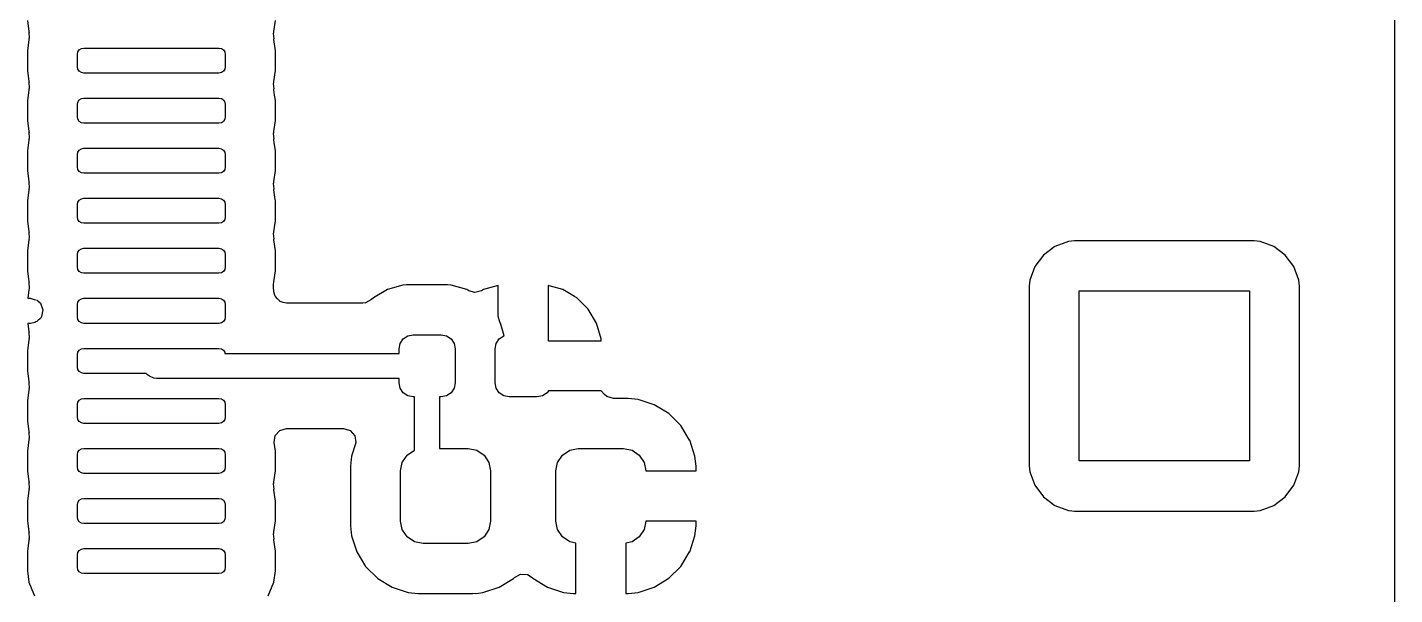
# Model space of a CAD drawing. Extents: x 3.62 to 8.08, y -6.04 to -1.71.
# Drawn here: x 6.976 to 7.514, y -2.684 to -2.461 of the extents above; entities that cross this region are included whole.
import ezdxf

# ---------------------------------------------------------------- set-up
doc = ezdxf.new("R2010")
doc.units = 0
doc.header["$MEASUREMENT"] = 0
doc.layers.add('BLACK', color=7, linetype='CONTINUOUS')

msp = doc.modelspace()

# ---------------------------------------------------------------- linework, layer by layer
at = {"layer": 'BLACK', "linetype": 'CONTINUOUS'}
for p, q in [((7.51376, -2.31507), (7.51376, -2.94986)), ((6.97636, -2.45864), (6.97693, -2.46297)), ((7.07327, -2.46297), (7.07384, -2.45864)), ((6.97693, -2.46616), (6.97636, -2.4705)), ((6.97701, -2.46328), (6.97688, -2.46331)), ((6.97688, -2.46331), (6.97711, -2.46544)), ((6.97693, -2.46297), (6.97701, -2.46328)), ((6.97701, -2.46585), (6.97693, -2.46616)), ((6.97711, -2.46544), (6.97699, -2.46585)), ((6.97699, -2.46585), (6.97701, -2.46585)), ((7.07309, -2.4637), (7.07321, -2.46329)), ((7.07332, -2.46582), (7.07309, -2.4637)), ((7.07319, -2.46328), (7.07327, -2.46297)), ((7.07321, -2.46329), (7.07319, -2.46328)), ((7.07319, -2.46585), (7.07332, -2.46582)), ((7.07327, -2.46616), (7.07319, -2.46585)), ((7.07327, -2.46297), (7.07327, -2.46297)), ((7.07327, -2.46297), (7.07327, -2.46297)), ((7.07384, -2.4705), (7.07327, -2.46616)), ((7.07327, -2.46616), (7.07327, -2.46616)), ((6.97636, -2.4705), (6.97636, -2.47832)), ((6.99606, -2.47195), (6.99625, -2.47101)), ((6.99606, -2.47687), (6.99606, -2.47195)), ((6.99625, -2.47101), (6.99678, -2.47021)), ((6.99678, -2.47021), (6.99758, -2.46968)), ((6.99758, -2.46968), (6.99852, -2.46949)), ((6.99852, -2.46949), (7.05167, -2.46949)), ((7.05167, -2.46949), (7.05261, -2.46968)), ((7.05261, -2.46968), (7.05341, -2.47021)), ((7.05341, -2.47021), (7.05395, -2.47101)), ((7.05395, -2.47101), (7.05413, -2.47195)), ((7.05413, -2.47195), (7.05413, -2.47687)), ((7.07384, -2.47832), (7.07384, -2.4705)), ((6.99625, -2.47781), (6.99606, -2.47687)), ((7.05413, -2.47687), (7.05395, -2.47781)), ((6.97636, -2.47832), (6.97693, -2.48266)), ((6.97693, -2.48266), (6.97701, -2.48297)), ((6.99678, -2.47861), (6.99625, -2.47781)), ((6.99758, -2.47914), (6.99678, -2.47861)), ((6.99852, -2.47933), (6.99758, -2.47914)), ((7.05167, -2.47933), (6.99852, -2.47933)), ((7.05261, -2.47914), (7.05167, -2.47933)), ((7.05341, -2.47861), (7.05261, -2.47914)), ((7.05395, -2.47781), (7.05341, -2.47861)), ((7.07319, -2.48297), (7.07327, -2.48266)), ((7.07327, -2.48266), (7.07384, -2.47832)), ((7.07327, -2.48266), (7.07327, -2.48266)), ((7.07327, -2.48266), (7.07327, -2.48266)), ((6.97693, -2.48585), (6.97636, -2.49018)), ((6.97701, -2.48297), (6.97688, -2.483)), ((6.97688, -2.483), (6.97711, -2.48512)), ((6.97701, -2.48554), (6.97693, -2.48585)), ((6.97711, -2.48512), (6.97699, -2.48553)), ((6.97699, -2.48553), (6.97701, -2.48554)), ((7.07309, -2.48339), (7.07321, -2.48297)), ((7.07332, -2.4855), (7.07309, -2.48339)), ((7.07321, -2.48297), (7.07319, -2.48297)), ((7.07319, -2.48554), (7.07332, -2.4855)), ((7.07327, -2.48585), (7.07319, -2.48554)), ((7.07355, -2.48796), (7.07327, -2.48585)), ((7.07327, -2.48585), (7.07327, -2.48585)), ((7.07383, -2.49008), (7.07355, -2.48796)), ((6.97636, -2.49018), (6.97636, -2.49801)), ((6.99606, -2.49163), (6.99625, -2.49069)), ((6.99606, -2.49656), (6.99606, -2.49163)), ((6.99625, -2.49069), (6.99678, -2.48989)), ((6.99678, -2.48989), (6.99758, -2.48936)), ((6.99758, -2.48936), (6.99852, -2.48917)), ((6.99852, -2.48917), (7.05167, -2.48917)), ((7.05167, -2.48917), (7.05261, -2.48936)), ((7.05261, -2.48936), (7.05341, -2.48989)), ((7.05341, -2.48989), (7.05395, -2.49069)), ((7.05395, -2.49069), (7.05413, -2.49163)), ((7.05413, -2.49163), (7.05413, -2.49656)), ((7.07384, -2.49018), (7.07383, -2.49008)), ((7.07384, -2.49801), (7.07384, -2.49018)), ((6.97636, -2.49801), (6.97693, -2.50234)), ((6.99625, -2.4975), (6.99606, -2.49656)), ((6.99678, -2.4983), (6.99625, -2.4975)), ((6.99758, -2.49883), (6.99678, -2.4983)), ((6.99852, -2.49902), (6.99758, -2.49883)), ((7.05261, -2.49883), (7.05167, -2.49902)), ((7.05341, -2.4983), (7.05261, -2.49883)), ((7.05395, -2.4975), (7.05341, -2.4983)), ((7.05413, -2.49656), (7.05395, -2.4975)), ((7.07327, -2.50234), (7.07384, -2.49801)), ((6.97701, -2.50265), (6.97688, -2.50269)), ((6.97688, -2.50269), (6.97711, -2.50481)), ((6.97693, -2.50234), (6.97701, -2.50265)), ((7.05167, -2.49902), (6.99852, -2.49902)), ((7.07309, -2.50307), (7.07321, -2.50266)), ((7.07332, -2.50519), (7.07309, -2.50307)), ((7.07319, -2.50265), (7.07327, -2.50234)), ((7.07321, -2.50266), (7.07319, -2.50265)), ((7.07327, -2.50234), (7.07327, -2.50234)), ((7.07327, -2.50234), (7.07327, -2.50234)), ((6.97693, -2.50553), (6.97636, -2.50987)), ((6.97701, -2.50522), (6.97693, -2.50553)), ((6.97711, -2.50481), (6.97699, -2.50522)), ((6.97699, -2.50522), (6.97701, -2.50522)), ((6.99625, -2.51038), (6.99678, -2.50958)), ((6.99678, -2.50958), (6.99758, -2.50905)), ((6.99758, -2.50905), (6.99852, -2.50886)), ((6.99852, -2.50886), (7.05167, -2.50886)), ((7.05167, -2.50886), (7.05261, -2.50905)), ((7.05261, -2.50905), (7.05341, -2.50958)), ((7.05341, -2.50958), (7.05395, -2.51038)), ((7.07319, -2.50522), (7.07332, -2.50519)), ((7.07327, -2.50553), (7.07319, -2.50522)), ((7.07341, -2.50663), (7.07327, -2.50553)), ((7.07327, -2.50553), (7.07327, -2.50553)), ((7.07384, -2.50987), (7.07341, -2.50663)), ((6.97636, -2.50987), (6.97636, -2.51769)), ((6.99606, -2.51132), (6.99625, -2.51038)), ((6.99606, -2.51624), (6.99606, -2.51132)), ((7.05395, -2.51038), (7.05413, -2.51132)), ((7.05413, -2.51132), (7.05413, -2.51624)), ((7.07384, -2.51769), (7.07384, -2.50987)), ((7.07384, -2.50987), (7.07384, -2.50987)), ((6.97636, -2.51769), (6.97693, -2.52203)), ((6.99625, -2.51718), (6.99606, -2.51624)), ((6.99678, -2.51798), (6.99625, -2.51718)), ((6.99758, -2.51851), (6.99678, -2.51798)), ((6.99852, -2.5187), (6.99758, -2.51851)), ((7.05167, -2.5187), (6.99852, -2.5187)), ((7.05261, -2.51851), (7.05167, -2.5187)), ((7.05341, -2.51798), (7.05261, -2.51851)), ((7.05395, -2.51718), (7.05341, -2.51798)), ((7.05413, -2.51624), (7.05395, -2.51718)), ((7.07327, -2.52203), (7.07384, -2.51769)), ((6.97693, -2.52522), (6.97636, -2.52955)), ((6.97701, -2.52234), (6.97688, -2.52237)), ((6.97688, -2.52237), (6.97711, -2.52449)), ((6.97693, -2.52203), (6.97701, -2.52234)), ((6.97701, -2.52491), (6.97693, -2.52522)), ((6.97711, -2.52449), (6.97699, -2.5249)), ((6.97699, -2.5249), (6.97701, -2.52491)), ((7.07309, -2.52276), (7.07321, -2.52234)), ((7.07332, -2.52487), (7.07309, -2.52276)), ((7.07319, -2.52234), (7.07327, -2.52203)), ((7.07321, -2.52234), (7.07319, -2.52234)), ((7.07319, -2.52491), (7.07332, -2.52487)), ((7.07327, -2.52522), (7.07319, -2.52491)), ((7.07327, -2.52203), (7.07327, -2.52203)), ((7.07327, -2.52203), (7.07327, -2.52203)), ((7.07352, -2.52716), (7.07327, -2.52522)), ((7.07327, -2.52522), (7.07327, -2.52522)), ((6.97636, -2.52955), (6.97636, -2.53738)), ((6.99606, -2.531), (6.99625, -2.53006)), ((6.99606, -2.53593), (6.99606, -2.531)), ((6.99625, -2.53006), (6.99678, -2.52926)), ((6.99678, -2.52926), (6.99758, -2.52873)), ((6.99758, -2.52873), (6.99852, -2.52854)), ((6.99852, -2.52854), (7.05167, -2.52854)), ((7.05167, -2.52854), (7.05261, -2.52873)), ((7.05261, -2.52873), (7.05341, -2.52926)), ((7.05341, -2.52926), (7.05395, -2.53006)), ((7.05395, -2.53006), (7.05413, -2.531)), ((7.05413, -2.531), (7.05413, -2.53593)), ((7.07377, -2.52902), (7.07352, -2.52716)), ((7.07384, -2.52955), (7.07377, -2.52902)), ((7.07384, -2.53738), (7.07384, -2.52955)), ((6.99625, -2.53687), (6.99606, -2.53593)), ((7.05413, -2.53593), (7.05395, -2.53687)), ((6.97636, -2.53738), (6.97693, -2.54171)), ((6.97693, -2.54171), (6.97701, -2.54202)), ((6.99678, -2.53767), (6.99625, -2.53687)), ((6.99758, -2.5382), (6.99678, -2.53767)), ((6.99852, -2.53839), (6.99758, -2.5382)), ((7.05167, -2.53839), (6.99852, -2.53839)), ((7.05261, -2.5382), (7.05167, -2.53839)), ((7.05341, -2.53767), (7.05261, -2.5382)), ((7.05395, -2.53687), (7.05341, -2.53767)), ((7.07319, -2.54202), (7.07327, -2.54171)), ((7.07327, -2.54171), (7.07384, -2.53738)), ((7.07327, -2.54171), (7.07327, -2.54171)), ((7.07327, -2.54171), (7.07327, -2.54171)), ((6.97693, -2.5449), (6.97636, -2.54924)), ((6.97701, -2.54202), (6.97688, -2.54206)), ((6.97688, -2.54206), (6.97711, -2.54418)), ((6.97701, -2.54459), (6.97693, -2.5449)), ((6.97711, -2.54418), (6.97699, -2.54459)), ((6.97699, -2.54459), (6.97701, -2.54459)), ((7.07309, -2.54244), (7.07321, -2.54203)), ((7.07332, -2.54456), (7.07309, -2.54244)), ((7.07321, -2.54203), (7.07319, -2.54202)), ((7.07319, -2.54459), (7.07332, -2.54456)), ((7.07327, -2.5449), (7.07319, -2.54459)), ((7.07384, -2.54924), (7.07327, -2.5449)), ((7.07327, -2.5449), (7.07327, -2.5449)), ((7.38553, -2.54551), (7.38022, -2.54749)), ((7.38788, -2.54526), (7.38553, -2.54551)), ((7.45858, -2.54526), (7.38788, -2.54526)), ((7.38788, -2.54526), (7.38788, -2.54526)), ((7.46092, -2.54551), (7.45858, -2.54526)), ((7.45858, -2.54526), (7.45858, -2.54526)), ((7.45858, -2.54526), (7.45858, -2.54526)), ((7.45858, -2.54526), (7.45858, -2.54526)), ((7.46623, -2.54749), (7.46092, -2.54551)), ((7.46092, -2.54551), (7.46092, -2.54551)), ((6.97636, -2.54924), (6.97636, -2.55706)), ((6.99606, -2.55069), (6.99625, -2.54975)), ((6.99606, -2.55561), (6.99606, -2.55069)), ((6.99625, -2.54975), (6.99678, -2.54895)), ((6.99678, -2.54895), (6.99758, -2.54842)), ((6.99758, -2.54842), (6.99852, -2.54823)), ((6.99852, -2.54823), (7.05167, -2.54823)), ((7.05167, -2.54823), (7.05261, -2.54842)), ((7.05261, -2.54842), (7.05341, -2.54895)), ((7.05341, -2.54895), (7.05395, -2.54975)), ((7.05395, -2.54975), (7.05413, -2.55069)), ((7.05413, -2.55069), (7.05413, -2.55561)), ((7.07384, -2.55706), (7.07384, -2.54924)), ((7.37569, -2.55088), (7.37229, -2.55542)), ((7.38022, -2.54749), (7.37569, -2.55088)), ((7.37569, -2.55088), (7.37569, -2.55088)), ((7.38022, -2.54749), (7.38022, -2.54749)), ((7.47077, -2.55088), (7.46623, -2.54749)), ((7.46623, -2.54749), (7.46623, -2.54749)), ((7.47417, -2.55542), (7.47077, -2.55088)), ((7.47077, -2.55088), (7.47077, -2.55088)), ((6.97636, -2.55706), (6.97693, -2.5614)), ((6.99625, -2.55655), (6.99606, -2.55561)), ((6.99678, -2.55735), (6.99625, -2.55655)), ((6.99758, -2.55788), (6.99678, -2.55735)), ((6.99852, -2.55807), (6.99758, -2.55788)), ((7.05261, -2.55788), (7.05167, -2.55807)), ((7.05341, -2.55735), (7.05261, -2.55788)), ((7.05395, -2.55655), (7.05341, -2.55735)), ((7.05413, -2.55561), (7.05395, -2.55655)), ((7.07327, -2.5614), (7.07384, -2.55706)), ((7.37229, -2.55542), (7.37031, -2.56073)), ((7.37229, -2.55542), (7.37229, -2.55542)), ((7.47615, -2.56073), (7.47417, -2.55542)), ((7.47417, -2.55542), (7.47417, -2.55542)), ((6.97701, -2.56171), (6.97689, -2.56174)), ((6.97689, -2.56174), (6.97712, -2.56389)), ((6.97693, -2.5614), (6.97701, -2.56171)), ((7.05167, -2.55807), (6.99852, -2.55807)), ((7.07307, -2.5622), (7.07321, -2.56171)), ((7.07317, -2.56303), (7.07307, -2.5622)), ((7.07307, -2.56386), (7.07317, -2.56303)), ((7.07319, -2.56171), (7.07327, -2.5614)), ((7.07321, -2.56171), (7.07319, -2.56171)), ((7.07327, -2.5614), (7.07327, -2.5614)), ((7.07327, -2.5614), (7.07327, -2.5614)), ((7.12398, -2.56269), (7.11786, -2.56447)), ((7.12541, -2.56258), (7.12398, -2.56269)), ((7.12398, -2.56269), (7.12398, -2.56269)), ((7.14152, -2.56258), (7.12541, -2.56258)), ((7.12541, -2.56258), (7.12541, -2.56258)), ((7.14295, -2.56269), (7.14152, -2.56258)), ((7.14152, -2.56258), (7.14152, -2.56258)), ((7.14907, -2.56447), (7.14295, -2.56269)), ((7.14295, -2.56269), (7.14295, -2.56269)), ((7.16142, -2.56281), (7.15566, -2.56449)), ((7.16142, -2.57487), (7.16142, -2.56281)), ((7.16142, -2.56281), (7.16142, -2.56281)), ((7.182, -2.56308), (7.1811, -2.56281)), ((7.1811, -2.56281), (7.1811, -2.56281)), ((7.1811, -2.56281), (7.1811, -2.58455)), ((7.18686, -2.56449), (7.182, -2.56308)), ((7.37031, -2.56073), (7.37006, -2.56303)), ((7.37006, -2.56303), (7.37006, -2.56308)), ((7.37006, -2.56308), (7.37006, -2.56308)), ((7.37006, -2.56308), (7.37006, -2.63377)), ((7.47615, -2.56075), (7.47615, -2.56073)), ((7.4764, -2.56308), (7.47615, -2.56075)), ((7.4764, -2.63377), (7.4764, -2.56308)), ((6.97695, -2.56459), (6.97651, -2.56791)), ((6.97651, -2.56791), (6.97762, -2.56791)), ((6.97703, -2.56428), (6.97695, -2.56459)), ((6.97712, -2.56389), (6.97701, -2.56428)), ((6.97701, -2.56428), (6.97703, -2.56428)), ((6.97762, -2.56791), (6.97776, -2.56796)), ((6.97776, -2.56796), (6.97791, -2.56792)), ((6.97791, -2.56792), (6.97907, -2.56834)), ((6.97907, -2.56834), (6.98026, -2.56869)), ((6.98026, -2.56869), (6.9804, -2.56882)), ((6.99625, -2.56943), (6.99678, -2.56863)), ((6.99678, -2.56863), (6.99758, -2.5681)), ((6.99758, -2.5681), (6.99852, -2.56791)), ((6.99852, -2.56791), (7.05167, -2.56791)), ((7.05167, -2.56791), (7.05261, -2.5681)), ((7.05261, -2.5681), (7.05341, -2.56863)), ((7.05341, -2.56863), (7.05395, -2.56943)), ((7.07342, -2.56582), (7.07307, -2.56386)), ((7.07378, -2.56701), (7.07342, -2.56582)), ((7.07382, -2.56705), (7.07378, -2.56701)), ((7.07385, -2.56714), (7.07382, -2.56705)), ((7.07473, -2.5681), (7.07385, -2.56714)), ((7.07558, -2.56909), (7.07473, -2.5681)), ((7.11165, -2.56843), (7.10924, -2.56975)), ((7.11237, -2.56771), (7.11165, -2.56843)), ((7.11786, -2.56447), (7.11237, -2.56771)), ((7.11237, -2.56771), (7.11237, -2.56771)), ((7.11786, -2.56447), (7.11786, -2.56447)), ((7.1499, -2.56496), (7.14907, -2.56447)), ((7.14907, -2.56447), (7.14907, -2.56447)), ((7.1522, -2.56563), (7.1499, -2.56496)), ((7.15487, -2.56496), (7.1522, -2.56563)), ((7.15566, -2.56449), (7.15487, -2.56496)), ((7.15566, -2.56449), (7.15566, -2.56449)), ((7.19136, -2.56715), (7.18686, -2.56449)), ((7.18686, -2.56449), (7.18686, -2.56449)), ((7.19234, -2.56773), (7.19136, -2.56715)), ((7.19684, -2.57223), (7.19234, -2.56773)), ((7.19234, -2.56773), (7.19234, -2.56773)), ((7.38976, -2.63189), (7.38976, -2.56496)), ((7.38976, -2.56496), (7.45669, -2.56496)), ((7.45669, -2.56496), (7.45669, -2.63189)), ((6.9804, -2.56882), (6.9805, -2.56885)), ((6.9805, -2.56885), (6.98149, -2.56982)), ((6.98149, -2.56982), (6.98152, -2.56986)), ((6.98152, -2.56986), (6.98251, -2.57243)), ((6.98251, -2.57243), (6.98196, -2.57512)), ((6.99606, -2.57037), (6.99625, -2.56943)), ((6.99606, -2.5753), (6.99606, -2.57037)), ((7.05395, -2.56943), (7.05413, -2.57037)), ((7.05413, -2.57037), (7.05413, -2.5753)), ((7.07566, -2.56911), (7.07558, -2.56909)), ((7.07571, -2.56917), (7.07566, -2.56911)), ((7.07697, -2.56949), (7.07571, -2.56917)), ((7.07822, -2.56986), (7.07697, -2.56949)), ((7.1082, -2.56986), (7.07822, -2.56986)), ((7.10924, -2.56975), (7.1082, -2.56986)), ((7.20008, -2.57771), (7.19684, -2.57223)), ((7.19684, -2.57223), (7.19684, -2.57223)), ((6.97762, -2.57776), (6.97651, -2.57776)), ((6.97651, -2.57776), (6.97695, -2.58108)), ((6.97927, -2.57747), (6.97762, -2.57776)), ((6.97967, -2.57718), (6.97927, -2.57747)), ((6.98004, -2.57709), (6.97967, -2.57718)), ((6.98067, -2.57645), (6.98004, -2.57709)), ((6.98149, -2.57585), (6.98067, -2.57645)), ((6.98152, -2.57581), (6.98149, -2.57585)), ((6.98196, -2.57512), (6.98152, -2.57581)), ((6.99625, -2.57624), (6.99606, -2.5753)), ((6.99678, -2.57704), (6.99625, -2.57624)), ((6.99758, -2.57757), (6.99678, -2.57704)), ((6.99852, -2.57776), (6.99758, -2.57757)), ((7.05167, -2.57776), (6.99852, -2.57776)), ((7.05261, -2.57757), (7.05167, -2.57776)), ((7.05341, -2.57704), (7.05261, -2.57757)), ((7.05395, -2.57624), (7.05341, -2.57704)), ((7.05413, -2.5753), (7.05395, -2.57624)), ((7.1621, -2.57735), (7.16142, -2.57487)), ((7.1623, -2.5777), (7.1621, -2.57735)), ((7.16375, -2.58268), (7.1623, -2.5777)), ((7.1623, -2.5777), (7.1623, -2.5777)), ((7.20186, -2.58382), (7.20008, -2.57771)), ((6.97693, -2.58427), (6.97636, -2.58861)), ((6.97703, -2.58139), (6.9769, -2.58142)), ((6.9769, -2.58142), (6.97711, -2.58356)), ((6.97701, -2.58396), (6.97693, -2.58427)), ((6.97695, -2.58108), (6.97703, -2.58139)), ((6.97711, -2.58356), (6.97699, -2.58396)), ((6.97699, -2.58396), (6.97701, -2.58396)), ((7.12286, -2.58569), (7.12406, -2.5839)), ((7.12406, -2.5839), (7.12584, -2.5827)), ((7.12584, -2.5827), (7.12795, -2.58228)), ((7.12795, -2.58228), (7.13898, -2.58228)), ((7.13898, -2.58228), (7.14109, -2.5827)), ((7.14109, -2.5827), (7.14287, -2.5839)), ((7.14287, -2.5839), (7.14407, -2.58569)), ((7.16066, -2.58569), (7.16185, -2.5839)), ((7.16185, -2.5839), (7.16364, -2.5827)), ((7.16364, -2.5827), (7.16375, -2.58268)), ((7.1811, -2.58455), (7.18117, -2.58465)), ((7.18117, -2.58465), (7.20192, -2.58465)), ((7.20192, -2.58465), (7.20186, -2.58382)), ((6.97636, -2.58861), (6.97636, -2.59643)), ((6.99606, -2.59006), (6.99625, -2.58912)), ((6.99606, -2.59498), (6.99606, -2.59006)), ((6.99625, -2.58912), (6.99678, -2.58832)), ((6.99678, -2.58832), (6.99758, -2.58779)), ((6.99758, -2.58779), (6.99852, -2.5876)), ((6.99852, -2.5876), (7.05167, -2.5876)), ((7.05167, -2.5876), (7.05261, -2.58779)), ((7.05261, -2.58779), (7.05341, -2.58832)), ((7.05341, -2.58832), (7.05395, -2.58912)), ((7.05395, -2.58912), (7.05404, -2.58957)), ((7.05404, -2.58957), (7.12244, -2.58957)), ((7.12244, -2.5878), (7.12286, -2.58569)), ((7.12244, -2.58957), (7.12244, -2.5878)), ((7.14407, -2.58569), (7.14449, -2.5878)), ((7.14449, -2.5878), (7.14449, -2.60118)), ((7.16024, -2.5878), (7.16066, -2.58569)), ((7.16024, -2.60118), (7.16024, -2.5878)), ((6.99625, -2.59592), (6.99606, -2.59498)), ((6.97636, -2.59643), (6.97693, -2.60077)), ((6.97693, -2.60077), (6.97701, -2.60108)), ((6.99678, -2.59672), (6.99625, -2.59592)), ((6.99758, -2.59725), (6.99678, -2.59672)), ((6.99852, -2.59744), (6.99758, -2.59725)), ((7.02306, -2.59744), (6.99852, -2.59744)), ((7.02359, -2.59797), (7.02306, -2.59744)), ((7.02433, -2.59858), (7.02359, -2.59797)), ((7.02611, -2.59931), (7.02433, -2.59858)), ((7.02707, -2.59941), (7.02611, -2.59931)), ((7.12244, -2.59941), (7.02707, -2.59941)), ((7.12244, -2.60118), (7.12244, -2.59941)), ((6.97693, -2.60396), (6.97636, -2.60829)), ((6.97701, -2.60108), (6.97688, -2.60111)), ((6.97688, -2.60111), (6.97711, -2.60323)), ((6.97701, -2.60365), (6.97693, -2.60396)), ((6.97711, -2.60323), (6.97699, -2.60364)), ((6.97699, -2.60364), (6.97701, -2.60365)), ((7.12286, -2.60329), (7.12244, -2.60118)), ((7.12406, -2.60508), (7.12286, -2.60329)), ((7.12584, -2.60627), (7.12406, -2.60508)), ((7.12795, -2.60669), (7.12584, -2.60627)), ((7.14109, -2.60627), (7.13898, -2.60669)), ((7.14287, -2.60508), (7.14109, -2.60627)), ((7.14407, -2.60329), (7.14287, -2.60508)), ((7.14449, -2.60118), (7.14407, -2.60329)), ((7.16066, -2.60329), (7.16024, -2.60118)), ((7.16185, -2.60508), (7.16066, -2.60329)), ((7.16364, -2.60627), (7.16185, -2.60508)), ((7.16575, -2.60669), (7.16364, -2.60627)), ((7.17888, -2.60627), (7.17677, -2.60669)), ((7.18067, -2.60508), (7.17888, -2.60627)), ((7.18117, -2.60433), (7.18067, -2.60508)), ((7.20192, -2.60433), (7.18117, -2.60433)), ((7.2032, -2.60572), (7.20192, -2.60433)), ((7.20415, -2.60651), (7.2032, -2.60572)), ((6.97636, -2.60829), (6.97636, -2.61612)), ((6.99606, -2.60974), (6.99625, -2.6088)), ((6.99606, -2.61467), (6.99606, -2.60974)), ((6.99625, -2.6088), (6.99678, -2.608)), ((6.99678, -2.608), (6.99758, -2.60747)), ((6.99758, -2.60747), (6.99852, -2.60728)), ((6.99852, -2.60728), (7.05167, -2.60728)), ((7.05167, -2.60728), (7.05261, -2.60747)), ((7.05261, -2.60747), (7.05341, -2.608)), ((7.05341, -2.608), (7.05395, -2.6088)), ((7.05395, -2.6088), (7.05413, -2.60974)), ((7.05413, -2.60974), (7.05413, -2.61467)), ((7.12854, -2.60669), (7.12795, -2.60669)), ((7.12854, -2.62763), (7.12854, -2.60669)), ((7.13898, -2.60669), (7.13839, -2.60669)), ((7.13839, -2.60669), (7.13839, -2.62697)), ((7.17677, -2.60669), (7.16575, -2.60669)), ((7.20679, -2.60728), (7.20415, -2.60651)), ((7.21253, -2.60728), (7.20679, -2.60728)), ((7.21644, -2.60768), (7.21253, -2.60728)), ((7.22277, -2.60978), (7.21644, -2.60768)), ((7.22278, -2.60978), (7.22277, -2.60978)), ((7.22845, -2.61328), (7.22278, -2.60978)), ((6.97636, -2.61612), (6.97693, -2.62045)), ((6.99625, -2.61561), (6.99606, -2.61467)), ((6.99678, -2.61641), (6.99625, -2.61561)), ((6.99758, -2.61694), (6.99678, -2.61641)), ((6.99852, -2.61713), (6.99758, -2.61694)), ((7.05167, -2.61713), (6.99852, -2.61713)), ((7.05261, -2.61694), (7.05167, -2.61713)), ((7.05341, -2.61641), (7.05261, -2.61694)), ((7.05395, -2.61561), (7.05341, -2.61641)), ((7.05413, -2.61467), (7.05395, -2.61561)), ((7.23317, -2.618), (7.22845, -2.61328)), ((7.22845, -2.61328), (7.22845, -2.61328)), ((6.97701, -2.62076), (6.97688, -2.6208)), ((6.97688, -2.6208), (6.97711, -2.62292)), ((6.97693, -2.62045), (6.97701, -2.62076)), ((7.0734, -2.62463), (7.07382, -2.62192)), ((7.07382, -2.62192), (7.07565, -2.61986)), ((7.07565, -2.61986), (7.07824, -2.61911)), ((7.07824, -2.61911), (7.10058, -2.61911)), ((7.10058, -2.61911), (7.10322, -2.61989)), ((7.10322, -2.61989), (7.10502, -2.62197)), ((7.10502, -2.62197), (7.10541, -2.62469)), ((7.23667, -2.62368), (7.23317, -2.618)), ((7.23317, -2.618), (7.23317, -2.618)), ((6.97693, -2.62364), (6.97636, -2.62798)), ((6.97701, -2.62333), (6.97693, -2.62364)), ((6.97711, -2.62292), (6.97699, -2.62333)), ((6.97699, -2.62333), (6.97701, -2.62333)), ((6.99625, -2.62849), (6.99678, -2.62769)), ((6.99678, -2.62769), (6.99758, -2.62716)), ((6.99758, -2.62716), (6.99852, -2.62697)), ((6.99852, -2.62697), (7.05167, -2.62697)), ((7.05167, -2.62697), (7.05261, -2.62716)), ((7.05261, -2.62716), (7.05341, -2.62769)), ((7.05341, -2.62769), (7.05395, -2.62849)), ((7.07384, -2.62798), (7.0734, -2.62463)), ((7.10521, -2.62553), (7.10386, -2.6296)), ((7.10541, -2.62469), (7.10521, -2.62553)), ((7.12563, -2.62956), (7.1285, -2.62764)), ((7.1285, -2.62764), (7.12854, -2.62763)), ((7.13839, -2.62697), (7.14961, -2.62697)), ((7.14961, -2.62697), (7.153, -2.62764)), ((7.153, -2.62764), (7.15587, -2.62956)), ((7.18665, -2.62956), (7.18952, -2.62764)), ((7.18952, -2.62764), (7.19291, -2.62697)), ((7.19291, -2.62697), (7.21063, -2.62697)), ((7.21063, -2.62697), (7.21402, -2.62764)), ((7.21402, -2.62764), (7.21689, -2.62956)), ((7.23668, -2.62368), (7.23667, -2.62368)), ((7.23877, -2.63002), (7.23668, -2.62368)), ((6.97636, -2.62798), (6.97636, -2.6358)), ((6.99606, -2.62943), (6.99625, -2.62849)), ((6.99606, -2.63435), (6.99606, -2.62943)), ((7.05395, -2.62849), (7.05413, -2.62943)), ((7.05413, -2.62943), (7.05413, -2.63435)), ((7.07384, -2.6358), (7.07384, -2.62798)), ((7.07384, -2.62798), (7.07384, -2.62798)), ((7.10373, -2.63001), (7.10333, -2.63392)), ((7.10386, -2.6296), (7.10373, -2.63001)), ((7.12303, -2.63583), (7.12371, -2.63244)), ((7.12371, -2.63244), (7.12563, -2.62956)), ((7.15587, -2.62956), (7.15779, -2.63244)), ((7.15779, -2.63244), (7.15846, -2.63583)), ((7.18406, -2.63583), (7.18473, -2.63244)), ((7.18473, -2.63244), (7.18665, -2.62956)), ((7.21689, -2.62956), (7.21881, -2.63244)), ((7.21881, -2.63244), (7.21949, -2.63583)), ((7.23917, -2.63392), (7.23877, -2.63002)), ((7.45669, -2.63189), (7.38976, -2.63189)), ((6.97636, -2.6358), (6.97693, -2.64014)), ((6.99625, -2.63529), (6.99606, -2.63435)), ((6.99678, -2.63609), (6.99625, -2.63529)), ((6.99758, -2.63662), (6.99678, -2.63609)), ((6.99852, -2.63681), (6.99758, -2.63662)), ((7.05167, -2.63681), (6.99852, -2.63681)), ((7.05261, -2.63662), (7.05167, -2.63681)), ((7.05341, -2.63609), (7.05261, -2.63662)), ((7.05395, -2.63529), (7.05341, -2.63609)), ((7.05413, -2.63435), (7.05395, -2.63529)), ((7.07327, -2.64014), (7.07384, -2.6358)), ((7.10333, -2.63392), (7.10333, -2.65741)), ((7.12303, -2.65551), (7.12303, -2.63583)), ((7.15846, -2.63583), (7.15846, -2.65551)), ((7.18406, -2.65551), (7.18406, -2.63583)), ((7.21949, -2.63583), (7.23917, -2.63583)), ((7.23917, -2.63583), (7.23917, -2.63392)), ((7.23917, -2.63392), (7.23917, -2.63392)), ((7.37006, -2.63377), (7.37006, -2.63377)), ((7.37006, -2.63377), (7.37031, -2.63612)), ((7.37031, -2.63612), (7.37229, -2.64143)), ((7.47417, -2.64143), (7.47615, -2.63612)), ((7.47615, -2.63612), (7.4764, -2.63377)), ((6.97693, -2.64333), (6.97636, -2.64766)), ((6.97701, -2.64045), (6.97688, -2.64048)), ((6.97688, -2.64048), (6.97711, -2.6426)), ((6.97693, -2.64014), (6.97701, -2.64045)), ((6.97701, -2.64302), (6.97693, -2.64333)), ((6.97711, -2.6426), (6.97699, -2.64301)), ((6.97699, -2.64301), (6.97701, -2.64302)), ((7.07309, -2.64087), (7.07321, -2.64045)), ((7.07332, -2.64298), (7.07309, -2.64087)), ((7.07319, -2.64045), (7.07327, -2.64014)), ((7.07321, -2.64045), (7.07319, -2.64045)), ((7.07319, -2.64302), (7.07332, -2.64298)), ((7.07327, -2.64333), (7.07319, -2.64302)), ((7.07327, -2.64014), (7.07327, -2.64014)), ((7.07327, -2.64014), (7.07327, -2.64014)), ((7.07384, -2.64766), (7.07327, -2.64333)), ((7.07327, -2.64333), (7.07327, -2.64333)), ((7.37229, -2.64143), (7.37229, -2.64143)), ((7.37229, -2.64143), (7.37569, -2.64597)), ((7.47077, -2.64597), (7.47417, -2.64143)), ((6.97636, -2.64766), (6.97636, -2.65549)), ((6.99606, -2.64911), (6.99625, -2.64817)), ((6.99606, -2.65404), (6.99606, -2.64911)), ((6.99625, -2.64817), (6.99678, -2.64737)), ((6.99678, -2.64737), (6.99758, -2.64684)), ((6.99758, -2.64684), (6.99852, -2.64665)), ((6.99852, -2.64665), (7.05167, -2.64665)), ((7.05167, -2.64665), (7.05261, -2.64684)), ((7.05261, -2.64684), (7.05341, -2.64737)), ((7.05341, -2.64737), (7.05395, -2.64817)), ((7.05395, -2.64817), (7.05413, -2.64911)), ((7.05413, -2.64911), (7.05413, -2.65404)), ((7.07384, -2.65549), (7.07384, -2.64766)), ((7.37569, -2.64597), (7.37569, -2.64597)), ((7.37569, -2.64597), (7.38022, -2.64936)), ((7.38022, -2.64936), (7.38022, -2.64936)), ((7.38022, -2.64936), (7.38553, -2.65134)), ((7.46092, -2.65134), (7.46623, -2.64936)), ((7.46623, -2.64936), (7.47077, -2.64597)), ((6.99625, -2.65498), (6.99606, -2.65404)), ((7.05413, -2.65404), (7.05395, -2.65498)), ((7.38553, -2.65134), (7.38553, -2.65134)), ((7.38553, -2.65134), (7.3858, -2.65137)), ((7.3858, -2.65137), (7.38788, -2.65159)), ((7.38788, -2.65159), (7.45858, -2.65159)), ((7.45858, -2.65159), (7.46092, -2.65134)), ((6.97636, -2.65549), (6.97693, -2.65982)), ((6.97701, -2.66013), (6.97688, -2.66017)), ((6.97693, -2.65982), (6.97701, -2.66013)), ((6.99678, -2.65578), (6.99625, -2.65498)), ((6.99758, -2.65631), (6.99678, -2.65578)), ((6.99852, -2.6565), (6.99758, -2.65631)), ((7.05167, -2.6565), (6.99852, -2.6565)), ((7.05261, -2.65631), (7.05167, -2.6565)), ((7.05341, -2.65578), (7.05261, -2.65631)), ((7.05395, -2.65498), (7.05341, -2.65578)), ((7.07309, -2.66055), (7.07321, -2.66014)), ((7.07319, -2.66013), (7.07327, -2.65982)), ((7.07321, -2.66014), (7.07319, -2.66013)), ((7.07327, -2.65982), (7.07384, -2.65549)), ((7.07327, -2.65982), (7.07327, -2.65982)), ((7.07327, -2.65982), (7.07327, -2.65982)), ((7.10333, -2.65741), (7.10333, -2.65742)), ((7.10333, -2.65742), (7.10373, -2.66133)), ((7.12371, -2.6589), (7.12303, -2.65551)), ((7.12563, -2.66178), (7.12371, -2.6589)), ((7.15779, -2.6589), (7.15587, -2.66178)), ((7.15846, -2.65551), (7.15779, -2.6589)), ((7.18473, -2.6589), (7.18406, -2.65551)), ((7.18665, -2.66178), (7.18473, -2.6589)), ((7.21881, -2.6589), (7.21689, -2.66178)), ((7.21949, -2.65551), (7.21881, -2.6589)), ((7.23917, -2.65551), (7.21949, -2.65551)), ((7.23877, -2.66132), (7.23917, -2.65741)), ((7.23917, -2.65741), (7.23917, -2.65551)), ((7.23917, -2.65741), (7.23917, -2.65741)), ((6.97693, -2.66301), (6.97636, -2.66735)), ((6.97688, -2.66017), (6.97711, -2.66229)), ((6.97701, -2.6627), (6.97693, -2.66301)), ((6.97711, -2.66229), (6.97699, -2.6627)), ((6.97699, -2.6627), (6.97701, -2.6627)), ((7.07332, -2.66267), (7.07309, -2.66055)), ((7.07319, -2.6627), (7.07332, -2.66267)), ((7.07327, -2.66301), (7.07319, -2.6627)), ((7.07384, -2.66735), (7.07327, -2.66301)), ((7.07327, -2.66301), (7.07327, -2.66301)), ((7.10373, -2.66133), (7.10373, -2.66133)), ((7.10373, -2.66133), (7.10583, -2.66767)), ((7.1285, -2.6637), (7.12563, -2.66178)), ((7.13189, -2.66437), (7.1285, -2.6637)), ((7.14961, -2.66437), (7.13189, -2.66437)), ((7.153, -2.6637), (7.14961, -2.66437)), ((7.15587, -2.66178), (7.153, -2.6637)), ((7.18952, -2.6637), (7.18665, -2.66178)), ((7.19193, -2.66417), (7.18952, -2.6637)), ((7.19193, -2.68406), (7.19193, -2.66417)), ((7.21402, -2.6637), (7.21161, -2.66417)), ((7.21161, -2.66417), (7.21161, -2.68406)), ((7.21689, -2.66178), (7.21402, -2.6637)), ((7.23668, -2.66766), (7.23877, -2.66132)), ((6.97636, -2.66735), (6.97636, -2.67517)), ((6.99606, -2.6688), (6.99625, -2.66786)), ((6.99606, -2.67372), (6.99606, -2.6688)), ((6.99625, -2.66786), (6.99678, -2.66706)), ((6.99678, -2.66706), (6.99758, -2.66653)), ((6.99758, -2.66653), (6.99852, -2.66634)), ((6.99852, -2.66634), (7.05167, -2.66634)), ((7.05167, -2.66634), (7.05261, -2.66653)), ((7.05261, -2.66653), (7.05341, -2.66706)), ((7.05341, -2.66706), (7.05395, -2.66786)), ((7.05395, -2.66786), (7.05413, -2.6688)), ((7.05413, -2.6688), (7.05413, -2.67372)), ((7.07384, -2.67517), (7.07384, -2.66735)), ((7.10583, -2.66767), (7.10583, -2.66767)), ((7.10583, -2.66767), (7.10933, -2.67335)), ((7.23317, -2.67334), (7.23667, -2.66766)), ((7.23667, -2.66766), (7.23668, -2.66766)), ((6.97636, -2.67517), (6.97693, -2.67951)), ((6.99625, -2.67466), (6.99606, -2.67372)), ((6.99678, -2.67546), (6.99625, -2.67466)), ((6.99758, -2.67599), (6.99678, -2.67546)), ((6.99852, -2.67618), (6.99758, -2.67599)), ((7.05167, -2.67618), (6.99852, -2.67618)), ((7.05261, -2.67599), (7.05167, -2.67618)), ((7.05341, -2.67546), (7.05261, -2.67599)), ((7.05395, -2.67466), (7.05341, -2.67546)), ((7.05413, -2.67372), (7.05395, -2.67466)), ((7.07327, -2.67951), (7.07384, -2.67517)), ((7.10933, -2.67335), (7.10933, -2.67335)), ((7.10933, -2.67335), (7.11405, -2.67807)), ((7.22845, -2.67805), (7.23317, -2.67334)), ((7.23317, -2.67334), (7.23317, -2.67334)), ((6.97693, -2.67951), (6.97693, -2.67951)), ((6.97693, -2.67951), (6.97881, -2.68406)), ((7.07103, -2.6849), (7.07327, -2.67951)), ((7.11405, -2.67807), (7.11405, -2.67807)), ((7.11405, -2.67807), (7.11974, -2.68157)), ((7.11974, -2.68157), (7.11974, -2.68157)), ((7.11974, -2.68157), (7.11974, -2.68157)), ((7.11974, -2.68157), (7.12607, -2.68368)), ((7.15542, -2.68368), (7.16176, -2.68157)), ((7.16176, -2.68157), (7.16744, -2.67807)), ((7.16744, -2.67807), (7.16782, -2.67769)), ((7.16782, -2.67769), (7.17024, -2.67637)), ((7.17024, -2.67637), (7.17298, -2.67657)), ((7.17298, -2.67657), (7.17473, -2.67769)), ((7.17473, -2.67769), (7.17509, -2.67805)), ((7.17509, -2.67805), (7.17509, -2.67805)), ((7.17509, -2.67805), (7.18077, -2.68156)), ((7.18077, -2.68156), (7.18077, -2.68156)), ((7.18077, -2.68156), (7.1871, -2.68366)), ((7.21644, -2.68366), (7.22277, -2.68156)), ((7.22277, -2.68156), (7.22278, -2.68156)), ((7.22278, -2.68156), (7.22845, -2.67805)), ((7.22845, -2.67805), (7.22845, -2.67805)), ((6.97881, -2.68406), (6.97916, -2.6849)), ((7.12607, -2.68368), (7.12999, -2.68407)), ((7.12999, -2.68407), (7.15151, -2.68407)), ((7.15151, -2.68407), (7.15365, -2.68386)), ((7.15151, -2.68407), (7.15151, -2.68407)), ((7.15151, -2.68407), (7.15151, -2.68407)), ((7.15365, -2.68386), (7.15542, -2.68368)), ((7.1871, -2.68366), (7.19101, -2.68406)), ((7.19101, -2.68406), (7.19193, -2.68406)), ((7.21161, -2.68406), (7.21253, -2.68406)), ((7.21253, -2.68406), (7.21644, -2.68366)), ((7.21253, -2.68406), (7.21253, -2.68406))]:
    msp.add_line(p, q, dxfattribs=at)

doc.saveas('drawing.dxf')
